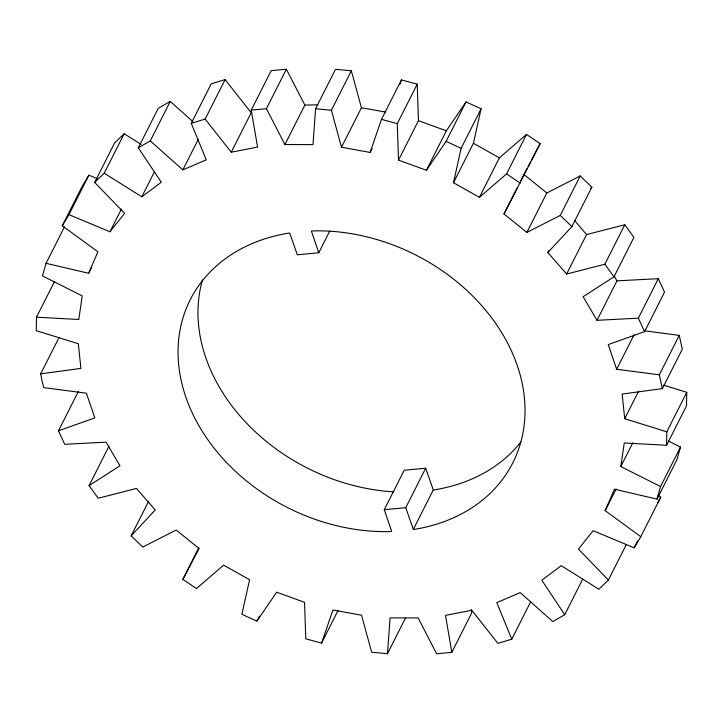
<?xml version="1.0" encoding="UTF-8"?>
<svg xmlns="http://www.w3.org/2000/svg" width="723" height="723" viewBox="0 0 723 723"><rect width="100%" height="100%" fill="white"/><g stroke="black" fill="none" stroke-linecap="round" stroke-linejoin="round"><path stroke-width="1.08" d="M54.424 281.672L36.484 317.198L36.231 330.673L78.355 343.732L80.895 368.405L40.687 373.845L42.015 380.741L43.751 387.627L86.408 393.204L94.821 417.885L58.482 430.818L64.718 444.311L106.046 442.151L119.964 465.757L89.083 485.63L98.22 498.228L136.421 488.441L155.228 509.941L131.152 535.87L142.793 547.04L176.195 530.04L199.078 548.504L182.847 579.358L196.493 588.594L223.624 565.133L249.58 579.756L241.925 614.189L249.372 617.794L256.963 621.093L276.656 592.191L304.546 602.322L305.784 638.834L321.572 643.109L338.021 610.546M321.572 643.109L332.951 610.031L361.563 615.237L371.649 652.218L387.483 653.682L390.059 617.876L418.138 617.921L436.638 653.764L451.83 652.345L445.485 615.372L471.803 610.257L497.894 643.398L511.785 639.159L496.809 602.639L520.217 592.589L552.77 621.572L564.744 614.704L541.78 580.226L561.256 565.675L598.843 589.245L608.386 580.045L578.436 549.109L593.131 530.709L634.098 547.826L640.795 536.692L605.169 510.664L614.442 489.209L657.017 499.123L660.569 486.543L620.831 466.561L624.265 442.991L666.579 445.269L666.832 431.803L686.769 392.327L663.606 385.142M372.101 148.486L370.113 152.436L341.5 147.23L361.437 107.763L351.351 70.782L335.517 69.318L315.58 108.784L313.005 144.6L284.925 144.555L266.425 108.712L286.362 69.236L271.17 70.655L251.233 110.122L257.578 147.103L231.252 152.21L205.16 119.078L225.106 79.602L251.197 112.743L231.252 152.21M597.017 320.316L616.954 280.849L658.282 278.689L638.346 318.165L597.017 320.316L583.1 296.71L613.981 276.846L633.917 237.37L624.78 224.772L604.844 264.238L566.642 274.026L547.835 252.526L571.911 226.597L591.848 187.13L580.207 175.96L560.271 215.436L526.868 232.426L503.985 213.963L540.153 143.642L526.507 134.406L506.57 173.872L479.43 197.334L453.484 182.72L461.138 148.287L481.075 108.812L466.037 101.907L446.344 130.809L426.407 170.276L398.518 160.144L397.279 123.642L417.216 84.166L401.428 79.892L381.491 119.358L370.113 152.436M453.484 182.72L473.42 143.244L481.075 108.812M668.585 441.084L680.506 447.076L676.954 459.656L657.017 499.123M64.492 226.832L46.046 263.344L42.494 275.924L82.232 295.906L78.798 319.485L36.484 317.198M399.964 84.157L401.428 79.892M46.046 263.344L88.622 273.258L97.885 251.803L62.268 225.784L82.205 186.308L88.902 175.174L97.09 178.599M62.268 225.784L68.956 214.641L88.902 175.174M68.956 214.641L109.932 231.758L124.627 213.357L94.677 182.431L114.614 142.955L124.157 133.755L141.075 144.365M94.677 182.431L104.22 173.222L124.157 133.755M104.22 173.222L141.807 196.792L161.283 182.25L138.319 147.763L158.256 108.296L170.23 101.428L192.77 121.491M138.319 147.763L150.294 140.895L170.23 101.428M88.622 273.258L91.613 267.338M109.932 231.758L121.401 209.064M40.687 373.845L59.132 337.334M141.807 196.792L154.27 172.119M150.294 140.895L182.847 169.887L206.254 159.837L191.279 123.308L211.215 83.841L225.106 79.602M182.847 169.887L198.301 139.295M58.482 430.818L78.418 391.351M89.083 485.63L109.019 446.154M284.925 144.555L304.862 105.079L286.362 69.236M341.5 147.23L331.414 110.248L351.351 70.782M131.152 535.87L148.595 501.337M318.789 252.779L311.387 231.08L313.574 230.881A180.732 141.645 26.8 0 1 517.352 365.757A180.732 141.645 26.8 0 1 415.418 529.191L413.339 529.435L433.276 489.959L425.693 468.224L404.211 470.221L384.274 509.697L391.676 531.387L389.489 531.586A180.732 141.645 26.8 0 1 185.721 396.746A180.732 141.645 26.8 0 1 287.655 233.303L289.724 233.041L297.307 254.776L318.789 252.779L329.751 231.071M182.847 579.358L198.798 547.781M398.518 160.144L418.454 120.678L417.216 84.166M426.407 170.276L446.1 141.374L466.037 101.907M256.963 621.093L259.458 616.159M479.43 197.334L499.376 157.867L526.507 134.406M503.985 213.963L516.945 188.314M520.931 180.416L523.425 175.481M526.868 232.426L546.805 192.96L580.207 175.96M413.339 529.435L405.757 507.691L425.693 468.224M547.835 252.526L548.829 250.547M566.642 274.026L586.579 234.559L624.78 224.772M387.483 653.682L405.431 618.156M451.83 652.345L471.767 612.878L471.206 609.616M666.832 431.803L624.708 418.734L622.169 394.071L662.376 388.622L659.313 374.839L616.656 369.263L634.098 334.722M616.656 369.263L608.242 344.591L644.582 331.649L664.518 292.182L658.282 278.689M511.785 639.159L530.727 601.663M624.708 418.734L638.671 391.107M659.313 374.839L679.249 335.373L644.247 330.791M620.831 466.561L632.788 442.883M662.376 388.622L682.313 349.155L679.249 335.373M605.169 510.664L616.141 488.956M564.744 614.704L582.684 579.177M666.579 445.269L686.516 405.802L686.769 392.327M608.386 580.045L626.326 544.518M660.569 486.543L680.506 447.076M634.098 547.826L637.596 540.921M640.795 536.692L660.732 497.216L658.057 495.273M527.067 168.522L523.922 174.496L546.805 192.96M528.115 166.534L530.727 161.554M531.776 159.566L540.153 143.642M657.578 502.892L660.732 497.216M590.348 188.748L591.848 187.13M191.279 123.308L205.16 119.078M433.276 489.959L435.336 489.697A180.732 141.645 26.8 0 0 520.822 442.033M251.233 110.122L266.425 108.712M384.274 509.697L405.757 507.691M304.862 105.079L317.749 104.799M315.58 108.784L331.414 110.248M361.437 107.763L385.648 112.065M381.491 119.358L397.279 123.642M418.454 120.678L446.344 130.809M446.1 141.374L461.138 148.287M473.42 143.244L499.376 157.867M506.57 173.872L520.217 183.109M560.271 215.436L571.911 226.597M574.478 220.388L586.579 234.559M604.844 264.238L613.981 276.846M614.396 276.267L616.954 280.849M638.346 318.165L644.582 331.649M393.845 491.866A180.732 141.645 26.8 0 1 202.44 280.009"/></g></svg>
